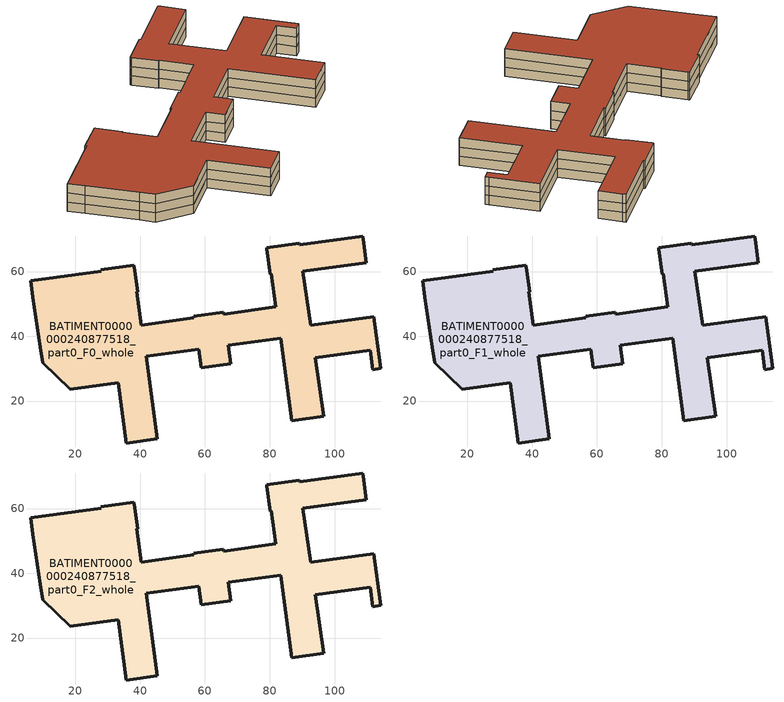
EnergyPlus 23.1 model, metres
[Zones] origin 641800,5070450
BATIMENT0000000240877518_part0_F0_whole
 floor ground (EU_floor_Construction): 108.93,69.98 109.83,62.77 90.21,60.08 92.61,43.47 112.13,46.06 114.12,31.25 114.32,30.15 111.82,29.75 111.02,35.66 94.11,33.46 96.71,15.24 86.8,13.95 83.4,39.37 67.19,37.17 67.99,31.56 58.88,30.37 58.09,35.97 41.87,33.77 45.27,8.35 35.76,7.06 33.16,25.67 18.35,23.67 9.85,31.78 9.15,36.58 6.85,52.1 6.15,57.2 27.97,60.1 27.87,60.6 38.08,61.89 38.18,61.39 39.18,53.69 38.88,53.69 40.27,43.48 56.59,45.68 56.49,46.18 65.69,47.38 65.79,46.88 81.91,49.17 80.51,59.28 80.21,59.18 79.01,66.89 79.01,67.39 89.12,68.79 89.22,68.28 108.73,70.98 z0
 wall outside (EU_wall_Construction): 6.15,57.2 6.85,52.1 9.15,36.58 9.85,31.78 18.35,23.67 33.16,25.67 35.76,7.06 45.27,8.35 41.87,33.77 58.09,35.97 58.88,30.37 67.99,31.56 67.19,37.17 83.4,39.37 86.8,13.95 96.71,15.24 94.11,33.46 111.02,35.66 111.82,29.75 114.32,30.15 114.12,31.25 112.13,46.06 92.61,43.47 90.21,60.08 109.83,62.77 108.93,69.98 108.73,70.98 89.22,68.28 89.12,68.79 79.01,67.39 79.01,66.89 80.21,59.18 80.51,59.28 81.91,49.17 65.79,46.88 65.69,47.38 56.49,46.18 56.59,45.68 40.27,43.48 38.88,53.69 39.18,53.69 38.18,61.39 38.08,61.89 27.87,60.6 27.97,60.1 6.15,57.2 z0:3
BATIMENT0000000240877518_part0_F1_whole
 floor to BATIMENT0000000240877518_part0_F0_whole (EU_floor_Construction): 108.93,69.98 109.83,62.77 90.21,60.08 92.61,43.47 112.13,46.06 114.12,31.25 114.32,30.15 111.82,29.75 111.02,35.66 94.11,33.46 96.71,15.24 86.8,13.95 83.4,39.37 67.19,37.17 67.99,31.56 58.88,30.37 58.09,35.97 41.87,33.77 45.27,8.35 35.76,7.06 33.16,25.67 18.35,23.67 9.85,31.78 9.15,36.58 6.85,52.1 6.15,57.2 27.97,60.1 27.87,60.6 38.08,61.89 38.18,61.39 39.18,53.69 38.88,53.69 40.27,43.48 56.59,45.68 56.49,46.18 65.69,47.38 65.79,46.88 81.91,49.17 80.51,59.28 80.21,59.18 79.01,66.89 79.01,67.39 89.12,68.79 89.22,68.28 108.73,70.98 z3
 wall outside (EU_wall_Construction): 6.15,57.2 6.85,52.1 9.15,36.58 9.85,31.78 18.35,23.67 33.16,25.67 35.76,7.06 45.27,8.35 41.87,33.77 58.09,35.97 58.88,30.37 67.99,31.56 67.19,37.17 83.4,39.37 86.8,13.95 96.71,15.24 94.11,33.46 111.02,35.66 111.82,29.75 114.32,30.15 114.12,31.25 112.13,46.06 92.61,43.47 90.21,60.08 109.83,62.77 108.93,69.98 108.73,70.98 89.22,68.28 89.12,68.79 79.01,67.39 79.01,66.89 80.21,59.18 80.51,59.28 81.91,49.17 65.79,46.88 65.69,47.38 56.49,46.18 56.59,45.68 40.27,43.48 38.88,53.69 39.18,53.69 38.18,61.39 38.08,61.89 27.87,60.6 27.97,60.1 6.15,57.2 z3:6
BATIMENT0000000240877518_part0_F2_whole
 floor to BATIMENT0000000240877518_part0_F1_whole (EU_floor_Construction): 108.93,69.98 109.83,62.77 90.21,60.08 92.61,43.47 112.13,46.06 114.12,31.25 114.32,30.15 111.82,29.75 111.02,35.66 94.11,33.46 96.71,15.24 86.8,13.95 83.4,39.37 67.19,37.17 67.99,31.56 58.88,30.37 58.09,35.97 41.87,33.77 45.27,8.35 35.76,7.06 33.16,25.67 18.35,23.67 9.85,31.78 9.15,36.58 6.85,52.1 6.15,57.2 27.97,60.1 27.87,60.6 38.08,61.89 38.18,61.39 39.18,53.69 38.88,53.69 40.27,43.48 56.59,45.68 56.49,46.18 65.69,47.38 65.79,46.88 81.91,49.17 80.51,59.28 80.21,59.18 79.01,66.89 79.01,67.39 89.12,68.79 89.22,68.28 108.73,70.98 z6
 wall outside (EU_wall_Construction): 6.15,57.2 6.85,52.1 9.15,36.58 9.85,31.78 18.35,23.67 33.16,25.67 35.76,7.06 45.27,8.35 41.87,33.77 58.09,35.97 58.88,30.37 67.99,31.56 67.19,37.17 83.4,39.37 86.8,13.95 96.71,15.24 94.11,33.46 111.02,35.66 111.82,29.75 114.32,30.15 114.12,31.25 112.13,46.06 92.61,43.47 90.21,60.08 109.83,62.77 108.93,69.98 108.73,70.98 89.22,68.28 89.12,68.79 79.01,67.39 79.01,66.89 80.21,59.18 80.51,59.28 81.91,49.17 65.79,46.88 65.69,47.38 56.49,46.18 56.59,45.68 40.27,43.48 38.88,53.69 39.18,53.69 38.18,61.39 38.08,61.89 27.87,60.6 27.97,60.1 6.15,57.2 z6:9
 roof outside (EU_roof_Construction): 96.71,15.24 94.11,33.46 111.02,35.66 111.82,29.75 114.32,30.15 114.12,31.25 112.13,46.06 92.61,43.47 90.21,60.08 109.83,62.77 108.93,69.98 108.73,70.98 89.22,68.28 89.12,68.79 79.01,67.39 79.01,66.89 80.21,59.18 80.51,59.28 81.91,49.17 65.79,46.88 65.69,47.38 56.49,46.18 56.59,45.68 40.27,43.48 38.88,53.69 39.18,53.69 38.18,61.39 38.08,61.89 27.87,60.6 27.97,60.1 6.15,57.2 6.85,52.1 9.15,36.58 9.85,31.78 18.35,23.67 33.16,25.67 35.76,7.06 45.27,8.35 41.87,33.77 58.09,35.97 58.88,30.37 67.99,31.56 67.19,37.17 83.4,39.37 86.8,13.95 z9
[Building]
EU S2 Campaign: North Axis=0; Terrain=City; Solar Distribution=FullExterior
[Site:Location]
Lyon-Bron: Latitude=45.75; Longitude=5; Time Zone=1; Elevation=198
[SizingPeriod:WeatherFileDays]
AnnualSizingPeriod: Begin Month=1; Begin Day of Month=1; End Month=12; End Day of Month=31; Day of Week for Start Day=Monday; Use Weather File Daylight Saving Period=No; Use Weather File Rain and Snow Indicators=No
[MATERIAL]
EU_InternalMass_Material: Roughness=MediumRough; Thickness=0.1; Conductivity=1; Density=1800; Specific Heat=900; Thermal Absorptance=0.9; Solar Absorptance=0.7; Visible Absorptance=0.7
[MATERIAL:NOMASS] Roughness=MediumRough; Thermal Absorptance=0.9; Solar Absorptance=0.7; Visible Absorptance=0.7
Name | Thermal Resistance
EU_wall_NoMass | 0.87146
EU_roof_NoMass | 0.842276
EU_floor_NoMass | 0.496999
[CONSTRUCTION]
EU_wall_Construction: EU_wall_NoMass
EU_roof_Construction: EU_roof_NoMass
EU_floor_Construction: EU_floor_NoMass
EU_InternalMass_Construction: EU_InternalMass_Material
[ZONE] Type=1; Multiplier=1; Ceiling Height=autocalculate; Volume=7940.55; Floor Area=autocalculate; Part of Total Floor Area=Yes
BATIMENT0000000240877518_part0_F0_whole; BATIMENT0000000240877518_part0_F1_whole; BATIMENT0000000240877518_part0_F2_whole
[INTERNALMASS] Construction=EU_InternalMass_Construction; Surface Area=2543.72
Name | Zone or ZoneList
BATIMENT0000000240877518_part0_F0_whole_EU_InternalMass | BATIMENT0000000240877518_part0_F0_whole
BATIMENT0000000240877518_part0_F1_whole_EU_InternalMass | BATIMENT0000000240877518_part0_F1_whole
BATIMENT0000000240877518_part0_F2_whole_EU_InternalMass | BATIMENT0000000240877518_part0_F2_whole
[OTHEREQUIPMENT] Fuel Type=Electricity; Design Level Calculation Method=Watts/Area; Power per Zone Floor Area=1; Fraction Latent=0; Fraction Radiant=0; Fraction Lost=0; Carbon Dioxide Generation Rate=0; EndUse Subcategory=EU_Step8_InternalGains
Name | Zone or ZoneList or Space or SpaceList | Schedule
EU_Step8_InternalGain_BATIMENT0000000240877518_part0_F0_whole_f000 | BATIMENT0000000240877518_part0_F0_whole | EU_Step8_GainSchedule_BATIMENT0000000240877518_part0_F0_whole_f000
EU_Step8_InternalGain_BATIMENT0000000240877518_part0_F1_whole_f000 | BATIMENT0000000240877518_part0_F1_whole | EU_Step8_GainSchedule_BATIMENT0000000240877518_part0_F1_whole_f000
EU_Step8_InternalGain_BATIMENT0000000240877518_part0_F2_whole_f000 | BATIMENT0000000240877518_part0_F2_whole | EU_Step8_GainSchedule_BATIMENT0000000240877518_part0_F2_whole_f000
[ZONEVENTILATION:DESIGNFLOWRATE] Schedule=EU_AlwaysOn; Design Flow Rate Calculation Method=AirChanges/Hour; Air Changes per Hour=0.425; Ventilation Type=Natural; Fan Pressure Rise=0; Fan Total Efficiency=1; Constant Term Coefficient=1; Temperature Term Coefficient=0; Velocity Term Coefficient=0; Velocity Squared Term Coefficient=0; Minimum Indoor Temperature=-100; Maximum Indoor Temperature=100; Delta Temperature=-100; Minimum Outdoor Temperature=-100; Maximum Outdoor Temperature=100; Maximum Wind Speed=40
Name | Zone or ZoneList or Space or SpaceList
EU_ConstantAir_BATIMENT0000000240877518_part0_F0_whole | BATIMENT0000000240877518_part0_F0_whole
EU_ConstantAir_BATIMENT0000000240877518_part0_F1_whole | BATIMENT0000000240877518_part0_F1_whole
EU_ConstantAir_BATIMENT0000000240877518_part0_F2_whole | BATIMENT0000000240877518_part0_F2_whole
[HVACTEMPLATE:THERMOSTAT] Constant Heating Setpoint=20; Constant Cooling Setpoint=50
EU_HeatOnly_BATIMENT0000000240877518_part0_F0_whole; EU_HeatOnly_BATIMENT0000000240877518_part0_F1_whole; EU_HeatOnly_BATIMENT0000000240877518_part0_F2_whole
[HVACTEMPLATE:ZONE:IDEALLOADSAIRSYSTEM] System Availability Schedule=EU_AlwaysOn; Maximum Heating Supply Air Temperature=50; Minimum Cooling Supply Air Temperature=13; Maximum Heating Supply Air Humidity Ratio=0.0156; Minimum Cooling Supply Air Humidity Ratio=0.0077; Heating Limit=NoLimit; Cooling Limit=NoLimit; Heating Availability Schedule=EU_AlwaysOn; Cooling Availability Schedule=EU_CoolingOff; Dehumidification Control Type=ConstantSensibleHeatRatio; Cooling Sensible Heat Ratio=0.7; Dehumidification Setpoint=60; Humidification Control Type=None; Humidification Setpoint=30; Outdoor Air Method=None; Outdoor Air Flow Rate per Person=0.00944; Outdoor Air Flow Rate per Zone Floor Area=0; Outdoor Air Flow Rate per Zone=0; Demand Controlled Ventilation Type=None; Outdoor Air Economizer Type=NoEconomizer; Heat Recovery Type=None; Sensible Heat Recovery Effectiveness=0.7; Latent Heat Recovery Effectiveness=0.65
Name | Template Thermostat
BATIMENT0000000240877518_part0_F0_whole | EU_HeatOnly_BATIMENT0000000240877518_part0_F0_whole
BATIMENT0000000240877518_part0_F1_whole | EU_HeatOnly_BATIMENT0000000240877518_part0_F1_whole
BATIMENT0000000240877518_part0_F2_whole | EU_HeatOnly_BATIMENT0000000240877518_part0_F2_whole
[SIZING:ZONE] Zone Cooling Design Supply Air Temperature Input Method=SupplyAirTemperature; Zone Cooling Design Supply Air Temperature=13; Zone Heating Design Supply Air Temperature Input Method=SupplyAirTemperature; Zone Heating Design Supply Air Temperature=50; Zone Cooling Design Supply Air Humidity Ratio=0.008; Zone Heating Design Supply Air Humidity Ratio=0.008; Cooling Design Air Flow Method=DesignDay; Cooling Design Air Flow Rate=0; Cooling Minimum Air Flow per Zone Floor Area=0.000762; Cooling Minimum Air Flow=0; Cooling Minimum Air Flow Fraction=0.2; Heating Design Air Flow Method=DesignDay; Heating Design Air Flow Rate=0; Heating Maximum Air Flow per Zone Floor Area=0.002032; Heating Maximum Air Flow=0.141576; Heating Maximum Air Flow Fraction=0.3; Account for Dedicated Outdoor Air System=No; Dedicated Outdoor Air System Control Strategy=NeutralSupplyAir; Dedicated Outdoor Air Low Setpoint Temperature for Design=autosize; Dedicated Outdoor Air High Setpoint Temperature for Design=autosize; Zone Load Sizing Method=Sensible Load Only No Latent Load; Zone Latent Cooling Design Supply Air Humidity Ratio Input Method=HumidityRatioDifference; Zone Cooling Design Supply Air Humidity Ratio Difference=0.005; Zone Latent Heating Design Supply Air Humidity Ratio Input Method=HumidityRatioDifference; Zone Humidification Design Supply Air Humidity Ratio Difference=0.005
BATIMENT0000000240877518_part0_F0_whole; BATIMENT0000000240877518_part0_F1_whole; BATIMENT0000000240877518_part0_F2_whole
[SCHEDULE:CONSTANT]
Name | Hourly Value
EU_AlwaysOn | 1
EU_CoolingOff | 0
[SCHEDULE:FILE] Column Number=1; Rows to Skip at Top=0; Number of Hours of Data=8760; Column Separator=Comma; Interpolate to Timestep=No; Minutes per Item=60; Adjust Schedule for Daylight Savings=Yes
Name | File
EU_Step8_GainSchedule_BATIMENT0000000240877518_part0_F0_whole_f000 | C:\Users\o_iseri\Desktop\OpenUBEM\openubem\outputs\eu_evidence\EU-04\s3\s3_campaign\FR-LYO-HAUTCOEURPENTES\BATIMENT0000000240877518_part0\BATIMENT0000000240877518_part0_F0_whole_f000_gain.csv
EU_Step8_GainSchedule_BATIMENT0000000240877518_part0_F1_whole_f000 | C:\Users\o_iseri\Desktop\OpenUBEM\openubem\outputs\eu_evidence\EU-04\s3\s3_campaign\FR-LYO-HAUTCOEURPENTES\BATIMENT0000000240877518_part0\BATIMENT0000000240877518_part0_F1_whole_f000_gain.csv
EU_Step8_GainSchedule_BATIMENT0000000240877518_part0_F2_whole_f000 | C:\Users\o_iseri\Desktop\OpenUBEM\openubem\outputs\eu_evidence\EU-04\s3\s3_campaign\FR-LYO-HAUTCOEURPENTES\BATIMENT0000000240877518_part0\BATIMENT0000000240877518_part0_F2_whole_f000_gain.csv
